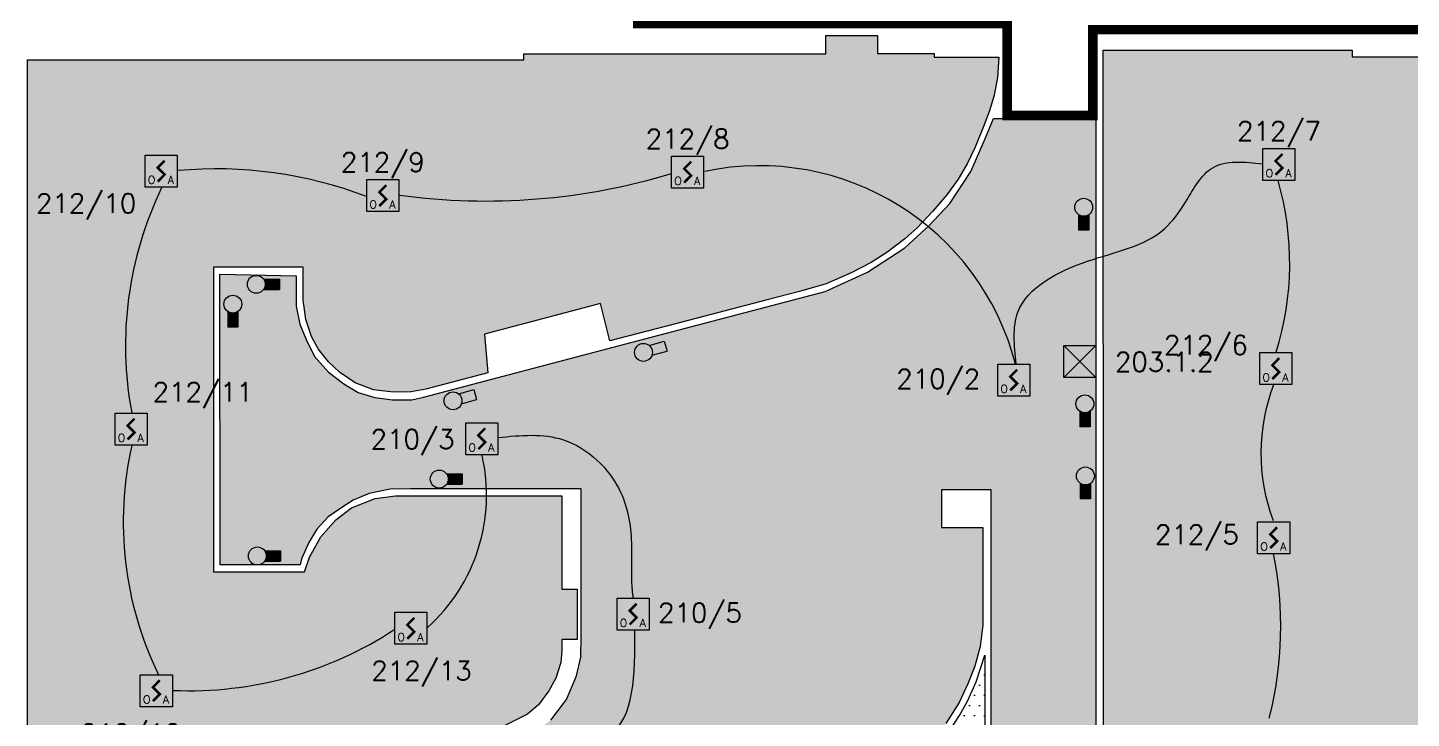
# Model space of a CAD drawing. Header units: millimetres. Extents: x 122 to 222, y 0 to 77.
# Drawn here: x 156.24 to 177.86, y 36.55 to 47.34 of the extents above; entities that cross this region are included whole.
import ezdxf
from ezdxf.enums import TextEntityAlignment as Align

# ---------------------------------------------------------------- set-up
doc = ezdxf.new("R2010")
doc.units = ezdxf.units.MM
for name, color, linetype in [('JCC-ADRESSAGE', 6, 'Continuous'), ('JCC-ALARME GENERALE SELECTIVE', 3, 'Continuous'), ('JCC-FILERIE SDI', 6, 'Continuous'), ('JCC-INDICATEUR ACTION', 1, 'Continuous'), ('JCC-LOCAUX', 4, 'Continuous'), ('JCC-OPTIQUE_A', 1, 'Continuous'), ('JCC-ZONING ZDA-ZDM', 5, 'Continuous')]:
    doc.layers.add(name, color=color, linetype=linetype)
doc.styles.add('LOCAUX', font='romans.shx', dxfattribs={"width": 0.75})
doc.styles.get("Standard").update_dxf_attribs({"font": 'romans.shx'})
doc.styles.add('TEXTE', font='romans.shx')
pattern_1 = [(0, (156.02817, -0.7135), (0.079375, 0.15875), [0, -0.15875])]

# ---------------------------------------------------------------- blocks, each defined once
blk = doc.blocks.new('alarme générale selective')
at = {"layer": 'JCC-ALARME GENERALE SELECTIVE', "color": 0}
for p, q in [((2.5, -2.5), (-2.5, 2.5)), ((-2.5, -2.5), (2.5, 2.5))]:
    blk.add_line(p, q, dxfattribs=at)
blk.add_lwpolyline([(-2.5, 2.5), (2.5, 2.5), (2.5, -2.5), (-2.5, -2.5)], close=True, dxfattribs=at)
at = {"layer": 'JCC-ADRESSAGE', "style": 'TEXTE'}
blk.add_attdef('ADRESSE', text='', height=3, dxfattribs=at).set_placement((0, 5), align=Align.MIDDLE)
at = {"layer": 'JCC-LOCAUX', "style": 'LOCAUX', "width": 0.85, "flags": 8}
for p in [(0, 13.75), (0, 11.25), (0, 8.75)]:
    blk.add_attdef('PIECE', text='', height=1.75, dxfattribs=at).set_placement(p, align=Align.MIDDLE)
blk = doc.blocks.new('optique_a')
at = {"layer": 'JCC-OPTIQUE_A', "color": 0}
blk.add_lwpolyline([(-2.5, 2.5), (2.5, 2.5), (2.5, -2.5), (-2.5, -2.5)], close=True, dxfattribs=at)
at = {"layer": 'JCC-OPTIQUE_A', "color": 0, "const_width": 0.385}
blk.add_lwpolyline([(0.54, 1.63), (-0.54, 0.54), (0.54, -0.54), (-0.54, -1.63)], dxfattribs=at)
at = {"layer": 'JCC-ADRESSAGE', "style": 'TEXTE'}
blk.add_attdef('ADRESSE', text='', height=3, dxfattribs=at).set_placement((0, 5), align=Align.MIDDLE)
at = {"layer": 'JCC-LOCAUX', "style": 'LOCAUX', "width": 0.85, "flags": 8}
for p in [(0, 13.75), (0, 11.25), (0, 8.75)]:
    blk.add_attdef('PIECE', text='', height=1.75, dxfattribs=at).set_placement(p, align=Align.MIDDLE)
at = {"layer": 'JCC-OPTIQUE_A', "color": 0}
for s, p in [('O', (-1.5, -2)), ('A', (1.5, -2))]:
    blk.add_text(s, height=1.25, dxfattribs=at).set_placement(p, align=Align.CENTER)
blk = doc.blocks.new('indicateur action')
at = {"layer": 'JCC-INDICATEUR ACTION'}
blk.add_hatch(color=0, dxfattribs=at).paths.add_polyline_path([(0.8, -0.05, -0.315344), (-0.8, -0.05), (-0.8, -2.5), (0.8, -2.5)])
at = {"layer": 'JCC-INDICATEUR ACTION', "color": 0}
for p, q in [((-0.8, -0.05), (-0.8, -2.5)), ((0.8, -0.05), (0.8, -2.5)), ((0.8, -2.5), (-0.8, -2.5))]:
    blk.add_line(p, q, dxfattribs=at)
blk.add_circle((0, 1.1), 1.4, dxfattribs=at)
at = {"layer": 'JCC-ADRESSAGE', "style": 'TEXTE'}
blk.add_attdef('ADRESSE', text='', height=3, dxfattribs=at).set_placement((0, 5), align=Align.MIDDLE)
at = {"layer": 'JCC-LOCAUX', "lineweight": 0, "style": 'LOCAUX', "width": 0.75, "flags": 8}
for p in [(0, 13.75), (0, 11.25), (0, 8.75)]:
    blk.add_attdef('PIECE', text='', height=1.75, dxfattribs=at).set_placement(p, align=Align.MIDDLE)

msp = doc.modelspace()

# ---------------------------------------------------------------- hatches: boundary and pattern name
at = {"layer": 'JCC-ZONING ZDA-ZDM'}
h = msp.add_hatch(dxfattribs=at)
h.set_pattern_fill('DOTS', color=5, scale=0.1)
h.set_pattern_definition(pattern_1)
h.paths.add_polyline_path([(156.24, 46.839), (163.991, 46.839), (163.991, 46.933), (168.711, 46.933), (168.711, 47.219), (169.517, 47.219), (169.517, 46.938), (170.403, 46.938), (170.403, 46.883), (170.635, 46.883), (171.411, 46.883), (171.39, 46.564), (171.337, 46.289), (171.268, 46.044), (171.172, 45.799), (171.042, 45.474), (170.916, 45.214), (170.778, 44.977), (170.598, 44.728), (170.379, 44.473), (170.134, 44.213), (169.942, 44.041), (169.663, 43.83), (169.418, 43.674), (169.104, 43.509), (168.713, 43.341), (168.3, 43.222), (167.791, 43.088), (166.361, 42.712), (165.334, 42.451), (165.189, 43.032), (163.378, 42.554), (163.431, 41.95), (162.46, 41.693), (162.23, 41.65), (161.949, 41.646), (161.641, 41.681), (161.357, 41.794), (161.111, 41.958), (160.939, 42.121), (160.779, 42.324), (160.674, 42.519), (160.588, 42.784), (160.542, 43.088), (160.542, 43.454), (160.542, 43.602), (159.178, 43.602), (159.142, 43.602), (159.142, 38.838), (160.567, 38.838), (160.645, 39.067), (160.82, 39.384), (161.053, 39.65), (161.299, 39.837), (161.668, 39.986), (161.985, 40.025), (162.277, 40.025), (164.587, 40.025), (164.587, 38.566), (164.825, 38.566), (164.825, 37.779), (164.587, 37.779), (164.587, 37.611), (164.569, 37.424), (164.492, 37.176), (164.382, 36.977), (164.22, 36.761), (164.049, 36.615), (162.975, 36.078), (162.871, 36.276), (161.857, 36.276), (161.857, 35.312), (161.685, 35.312), (161.685, 34.126), (161.17, 34.126), (161.17, 31.685), (157.254, 31.685), (157.254, 32.938), (156.452, 32.938), (156.452, 32.746), (156.24, 32.746)])
h = msp.add_hatch(dxfattribs=at)
h.set_pattern_fill('DOTS', color=5, scale=0.1)
h.set_pattern_definition(pattern_1)
h.paths.add_polyline_path([(173.041, 46.993), (176.932, 46.993), (176.932, 46.889), (178.101, 46.889), (178.101, 25.568), (177.922, 25.568), (177.922, 25.703), (177.311, 25.703), (177.311, 25.322), (173.052, 25.322), (173.052, 27.534), (174.932, 27.534), (174.932, 28.643), (173.052, 28.643)])
h = msp.add_hatch(dxfattribs=at)
h.set_pattern_fill('DOTS', color=3, scale=0.1)
h.set_pattern_definition(pattern_1)
h.paths.add_polyline_path([(159.24, 43.491), (160.433, 43.464), (160.433, 42.993), (160.494, 42.707), (160.59, 42.468), (160.72, 42.202), (160.938, 41.957), (161.177, 41.779), (161.402, 41.643), (161.662, 41.561), (161.942, 41.527), (162.242, 41.527), (162.426, 41.568), (165.587, 42.4), (168.701, 43.218), (169.359, 43.52), (169.943, 43.904), (170.317, 44.244), (170.646, 44.593), (170.976, 45.094), (171.202, 45.622), (171.326, 45.924), (172.925, 45.924), (172.925, 32.385), (171.291, 32.385), (171.291, 40.119), (170.515, 40.119), (170.515, 39.529), (171.16, 39.529), (171.16, 38.006), (171.122, 37.672), (171.039, 37.362), (170.926, 37.087), (170.79, 36.798), (170.581, 36.467), (170.34, 36.148), (169.986, 35.846), (169.615, 35.576), (169.29, 35.416), (168.94, 35.276), (168.572, 35.193), (168.247, 35.145), (168.155, 35.141), (165.263, 35.141), (164.959, 35.085), (164.615, 34.979), (164.32, 34.83), (164.082, 34.658), (163.875, 34.46), (163.413, 33.545), (163.377, 33.333), (163.377, 32.748), (161.796, 32.748), (161.796, 35.16), (164.099, 36.29), (164.413, 36.522), (164.658, 36.842), (164.814, 37.211), (164.881, 37.505), (164.885, 37.83), (164.885, 40.138), (162.223, 40.138), (161.901, 40.129), (161.575, 40.062), (161.325, 39.96), (161.133, 39.835), (160.937, 39.696), (160.758, 39.505), (160.633, 39.295), (160.517, 39.041), (160.499, 38.947), (159.247, 38.947)])
h = msp.add_hatch(dxfattribs=at)
h.set_pattern_fill('DOTS', color=5, scale=0.1)
h.set_pattern_definition(pattern_1)
h.paths.add_polyline_path([(169.367, 35.332), (169.761, 35.521), (170, 35.702), (170.26, 35.912), (170.47, 36.157), (170.651, 36.367), (170.795, 36.591), (170.925, 36.829), (171.056, 37.119), (171.193, 37.538), (171.193, 34.759), (170.706, 34.759), (170.706, 33.849), (171.246, 33.849), (171.246, 33.045), (171.182, 33.045), (171.182, 32.94), (170.481, 32.94), (170.481, 32.734), (166.229, 32.734), (166.229, 35.032), (169.368, 35.032)])

# ---------------------------------------------------------------- linework, layer by layer
at = {"layer": 'JCC-FILERIE SDI', "color": 1}
for centre, radius, start, end in [((167.669, 41.05), 4.135, 14.4829, 101.8998), ((159.19, 38.571), 6.565, 69.0687, 95.2558), ((163.402, 54.627), 9.993, 262.2429, 286.858), ((163.438, 42.372), 5.67, 154.1983, 190.6014), ((171.281, 43.662), 4.675, 342.6893, 16.0366), ((178.489, 40.692), 2.983, 159.0018, 200.5958), ((163.148, 39.612), 5.415, 167.1828, 205.9758), ((160.629, 40.037), 2.78, 311.878, 12.9848), ((170.011, 37.984), 5.805, 345.7412, 11.268), ((158.76, 42.838), 5.858, 267.5737, 303.2974)]:
    msp.add_arc(centre, radius, start, end, dxfattribs=at)
for points in [[(171.681, 42.092), (171.71, 42.896), (172.799, 43.694), (174, 44.2), (174.328, 44.618), (174.753, 45.154), (175.536, 45.214)], [(163.592, 40.938), (164.609, 40.902), (165.503, 40.082), (165.674, 39.235), (165.674, 38.698), (165.695, 38.419)]]:
    msp.add_spline(points, degree=3, dxfattribs=at)
msp.add_open_spline([(163.69, 35.609), (163.828, 35.756), (164.287, 36.117), (165.728, 36.066), (165.726, 37.238), (165.725, 37.926)], degree=3, knots=[4.994732, 4.994732, 4.994732, 4.994732, 5.604977, 6.794343, 8.491007, 8.491007, 8.491007, 8.491007], dxfattribs=at)
at = {"layer": 'JCC-ZONING ZDA-ZDM', "color": 3, "const_width": 0.15}
msp.add_lwpolyline([(163.98, 69.282), (178.21, 69.282), (178.21, 68.074), (185.835, 68.074), (185.835, 47.115), (178.527, 47.115), (178.527, 47.312), (172.879, 47.312), (172.879, 45.97), (171.542, 45.97), (171.542, 47.406), (165.769, 47.406), (165.769, 49.842), (163.488, 49.842), (163.488, 61.504), (164.001, 61.504), (164.001, 69.267)], dxfattribs=at)
at = {"layer": 'JCC-ZONING ZDA-ZDM', "color": 5}
for points in [[(156.24, 46.839), (163.991, 46.839), (163.991, 46.933), (168.711, 46.933), (168.711, 47.219), (169.517, 47.219), (169.517, 46.938), (170.403, 46.938), (170.403, 46.883), (170.635, 46.883), (171.411, 46.883), (171.39, 46.564), (171.337, 46.289), (171.268, 46.044), (171.172, 45.799), (171.042, 45.474), (170.916, 45.214), (170.778, 44.977), (170.598, 44.728), (170.379, 44.473), (170.134, 44.213), (169.942, 44.041), (169.663, 43.83), (169.418, 43.674), (169.104, 43.509), (168.713, 43.341), (168.3, 43.222), (167.791, 43.088), (166.361, 42.712), (165.334, 42.451), (165.189, 43.032), (163.378, 42.554), (163.431, 41.95), (162.46, 41.693), (162.23, 41.65), (161.949, 41.646), (161.641, 41.681), (161.357, 41.794), (161.111, 41.958), (160.939, 42.121), (160.779, 42.324), (160.674, 42.519), (160.588, 42.784), (160.542, 43.088), (160.542, 43.454), (160.542, 43.602), (159.178, 43.602), (159.142, 43.602), (159.142, 38.838), (160.567, 38.838), (160.645, 39.067), (160.82, 39.384), (161.053, 39.65), (161.299, 39.837), (161.668, 39.986), (161.985, 40.025), (162.277, 40.025), (164.587, 40.025), (164.587, 38.566), (164.825, 38.566), (164.825, 37.779), (164.587, 37.779), (164.587, 37.611), (164.569, 37.424), (164.492, 37.176), (164.382, 36.977), (164.22, 36.761), (164.049, 36.615), (162.975, 36.078)], [(173.041, 46.993), (176.932, 46.993), (176.932, 46.889), (178.101, 46.889), (178.101, 25.568), (177.922, 25.568), (177.922, 25.703), (177.311, 25.703), (177.311, 25.322), (173.052, 25.322), (173.052, 27.534), (174.932, 27.534), (174.932, 28.643), (173.052, 28.643), (173.041, 46.993)], [(156.24, 32.746), (156.24, 46.839)], [(169.367, 35.332), (169.761, 35.521), (170, 35.702), (170.26, 35.912), (170.47, 36.157), (170.651, 36.367), (170.795, 36.591), (170.925, 36.829), (171.056, 37.119), (171.193, 37.538), (171.193, 34.759), (170.706, 34.759), (170.706, 33.849), (171.246, 33.849), (171.246, 33.045), (171.182, 33.045), (171.182, 32.94), (170.481, 32.94), (170.481, 32.734), (166.229, 32.734), (166.229, 35.032), (169.368, 35.032), (169.367, 35.332)]]:
    msp.add_lwpolyline(points, dxfattribs=at)
at = {"layer": 'JCC-ZONING ZDA-ZDM', "color": 3}
for points in [[(159.24, 43.491), (160.433, 43.464), (160.433, 42.993), (160.494, 42.707), (160.59, 42.468), (160.72, 42.202), (160.938, 41.957), (161.177, 41.779), (161.402, 41.643), (161.662, 41.561), (161.942, 41.527), (162.242, 41.527), (162.426, 41.568), (165.587, 42.4), (168.701, 43.218), (169.359, 43.52), (169.943, 43.904), (170.317, 44.244), (170.646, 44.593), (170.976, 45.094), (171.202, 45.622), (171.326, 45.924), (172.925, 45.924), (172.925, 32.385)], [(164.413, 36.522), (164.658, 36.842), (164.814, 37.211), (164.881, 37.505), (164.885, 37.83), (164.885, 40.138), (162.223, 40.138), (161.901, 40.129), (161.575, 40.062), (161.325, 39.96), (161.133, 39.835), (160.937, 39.696), (160.758, 39.505), (160.633, 39.295), (160.517, 39.041), (160.499, 38.947), (159.247, 38.947), (159.24, 43.491)], [(171.291, 32.385), (171.291, 40.119), (170.515, 40.119), (170.515, 39.529), (171.16, 39.529), (171.16, 38.006), (171.122, 37.672), (171.039, 37.362), (170.926, 37.087), (170.79, 36.798), (170.581, 36.467)]]:
    msp.add_lwpolyline(points, dxfattribs=at)

# ---------------------------------------------------------------- block references
at = {"layer": 'JCC-ALARME GENERALE SELECTIVE', "lineweight": 0}
ref = msp.add_blockref('alarme générale selective', (172.677, 42.128), dxfattribs=dict(at, xscale=0.1000000000000014, yscale=0.1000000000000014))
ref.add_attrib('ADRESSE', '203.1.2', dxfattribs={"layer": 'JCC-ADRESSAGE', "height": 0.3, "style": 'TEXTE'}).set_placement((173.996, 42.119), align=Align.MIDDLE)
at = {"layer": 'JCC-INDICATEUR ACTION', "lineweight": 0, "xscale": 0.1000000000000014, "yscale": 0.1000000000000014}
for p in [(172.737, 44.426), (159.445, 42.912), (172.756, 41.354), (172.764, 40.227)]:
    msp.add_blockref('indicateur action', p, dxfattribs=at)
for p, rotation in [((159.922, 43.332), 90), ((165.966, 42.298), 105.6686090487536), ((162.991, 41.541), 105.6686090487536), ((162.78, 40.288), 90), ((159.938, 39.087), 90)]:
    msp.add_blockref('indicateur action', p, dxfattribs=dict(at, rotation=rotation))
at = {"layer": 'JCC-OPTIQUE_A', "lineweight": 0, "xscale": 0.1000000000000014, "yscale": 0.1000000000000014}
for p, values in [((175.788, 45.206), {'ADRESSE': '212/7'}), ((166.55, 45.085), {'ADRESSE': '212/8'}), ((161.788, 44.718), {'ADRESSE': '212/9'})]:
    msp.add_blockref('optique_a', p, dxfattribs=at).add_auto_attribs(values)
at = {"layer": 'JCC-OPTIQUE_A', "lineweight": 0}
ref = msp.add_blockref('optique_a', (158.326, 45.101), dxfattribs=dict(at, xscale=0.1000000000000014, yscale=0.1000000000000014))
ref.add_attrib('ADRESSE', '212/10', dxfattribs={"layer": 'JCC-ADRESSAGE', "height": 0.3, "style": 'TEXTE'}).set_placement((157.153, 44.576), align=Align.MIDDLE)
ref = msp.add_blockref('optique_a', (175.738, 42.015), dxfattribs=dict(at, xscale=0.1000000000000014, yscale=0.1000000000000014))
ref.add_attrib('ADRESSE', '212/6', dxfattribs={"layer": 'JCC-ADRESSAGE', "height": 0.3, "style": 'TEXTE'}).set_placement((174.646, 42.362), align=Align.MIDDLE)
ref = msp.add_blockref('optique_a', (171.644, 41.836), dxfattribs=dict(at, xscale=0.1000000000000014, yscale=0.1000000000000014))
ref.add_attrib('ADRESSE', '210/2', dxfattribs={"layer": 'JCC-ADRESSAGE', "height": 0.3, "style": 'TEXTE'}).set_placement((170.465, 41.832), align=Align.MIDDLE)
ref = msp.add_blockref('optique_a', (157.855, 41.07), dxfattribs=dict(at, xscale=0.1000000000000014, yscale=0.1000000000000014))
ref.add_attrib('ADRESSE', '212/11', dxfattribs={"layer": 'JCC-ADRESSAGE', "height": 0.3, "style": 'TEXTE'}).set_placement((158.976, 41.627), align=Align.MIDDLE)
ref = msp.add_blockref('optique_a', (163.333, 40.918), dxfattribs=dict(at, xscale=0.1000000000000014, yscale=0.1000000000000014))
ref.add_attrib('ADRESSE', '210/3', dxfattribs={"layer": 'JCC-ADRESSAGE', "height": 0.3, "style": 'TEXTE'}).set_placement((162.253, 40.889), align=Align.MIDDLE)
ref = msp.add_blockref('optique_a', (175.705, 39.372), dxfattribs=dict(at, xscale=0.1000000000000014, yscale=0.1000000000000014))
ref.add_attrib('ADRESSE', '212/5', dxfattribs={"layer": 'JCC-ADRESSAGE', "height": 0.3, "style": 'TEXTE'}).set_placement((174.506, 39.4), align=Align.MIDDLE)
ref = msp.add_blockref('optique_a', (165.698, 38.177), dxfattribs=dict(at, xscale=0.1000000000000014, yscale=0.1000000000000014))
ref.add_attrib('ADRESSE', '210/5', dxfattribs={"layer": 'JCC-ADRESSAGE', "height": 0.3, "style": 'TEXTE'}).set_placement((166.743, 38.178), align=Align.MIDDLE)
ref = msp.add_blockref('optique_a', (162.225, 37.956), dxfattribs=dict(at, xscale=0.1000000000000014, yscale=0.1000000000000014))
ref.add_attrib('ADRESSE', '212/13', dxfattribs={"layer": 'JCC-ADRESSAGE', "height": 0.3, "style": 'TEXTE'}).set_placement((162.392, 37.273), align=Align.MIDDLE)
ref = msp.add_blockref('optique_a', (158.25, 36.981), dxfattribs=dict(at, xscale=0.1000000000000014, yscale=0.1000000000000014))
ref.add_attrib('ADRESSE', '212/12', dxfattribs={"layer": 'JCC-ADRESSAGE', "height": 0.3, "style": 'TEXTE'}).set_placement((157.85, 36.291), align=Align.MIDDLE)

doc.saveas('drawing.dxf')
